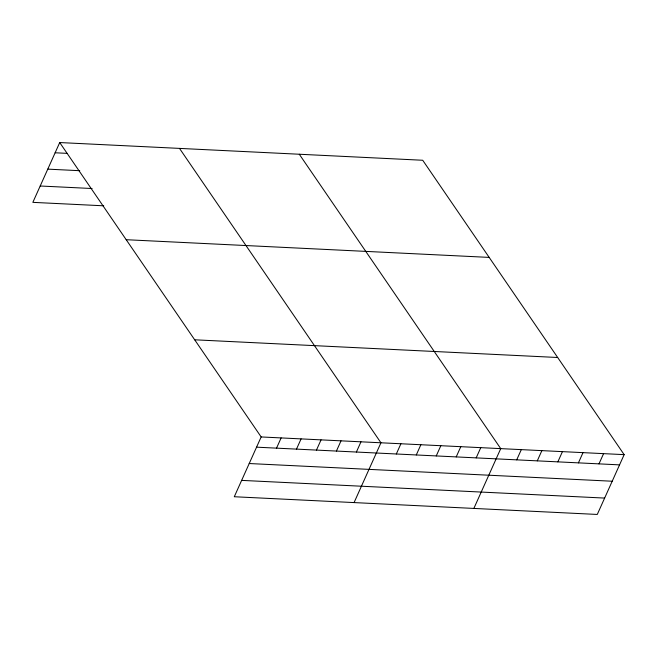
<?xml version="1.0" encoding="UTF-8"?>
<svg xmlns="http://www.w3.org/2000/svg" width="657" height="657" viewBox="0 0 657 657"><rect width="100%" height="100%" fill="white"/><g stroke="black" fill="none" stroke-linecap="round" stroke-linejoin="round"><path stroke-width="0.99" d="M59.721 142.553L261.158 436.946L234.286 496.741L597.279 514.447L624.15 454.644L422.714 160.259L59.721 142.553L32.85 202.356L103.724 205.805M276.531 448.14L281.122 437.923M296.496 449.117L301.087 438.892M316.46 450.094L321.051 439.87M336.425 451.063L341.016 440.839M356.39 452.041L360.98 441.816M354.074 502.589L380.945 442.785L179.509 148.4M396.319 453.987L400.91 443.762M416.283 454.956L420.874 444.732M436.248 455.933L440.839 445.709M456.213 456.902L460.803 446.686M476.177 457.88L480.768 447.655M473.861 508.428L500.733 448.632L299.296 154.239M516.706 459.851L521.305 449.634M537.278 460.861L541.869 450.636M557.85 461.863L562.441 451.638M578.415 462.865L583.014 452.64M598.987 463.867L603.578 453.642M55.131 152.777L67.113 153.36M47.78 169.136L79.719 170.697M40.2 185.997L92.111 188.526M126.193 239.706L489.186 257.404M194.686 339.8L557.678 357.498M261.158 436.946L624.15 454.644M256.567 447.171L619.559 464.869M249.208 463.53L612.201 481.228M241.636 480.382L604.629 498.08"/></g></svg>
